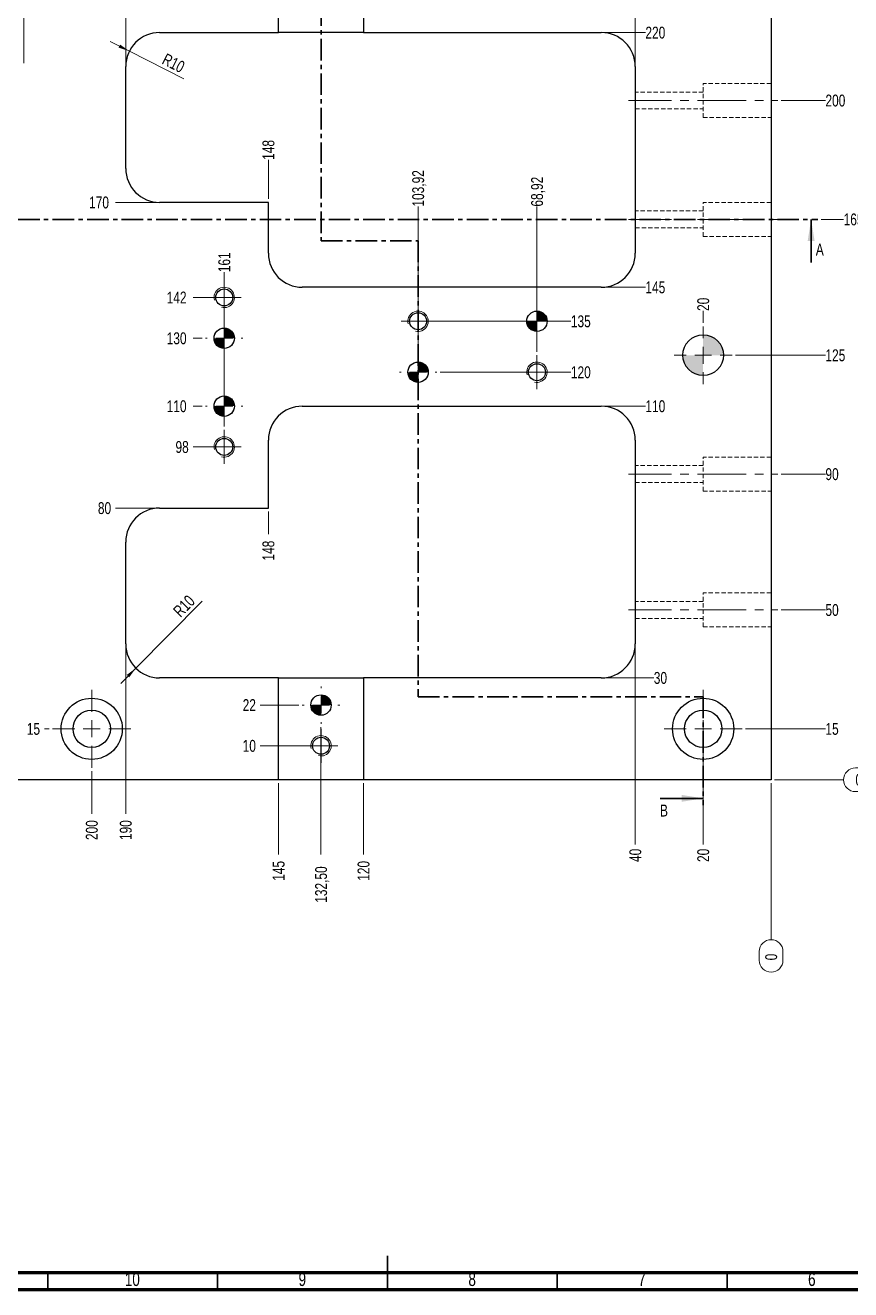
# Model space of a CAD drawing. Header units: millimetres. Extents: x 15 to 836, y 5 to 589.
# Drawn here: x 318.9 to 561.9, y 5 to 377.3 of the extents above; entities that cross this region are included whole.
import ezdxf

# ---------------------------------------------------------------- set-up
doc = ezdxf.new("R2010")
doc.units = ezdxf.units.MM
for name, pattern in [('CENTER', [10.16, 6.35, -1.27, 1.27, -1.27]), ('CENTERX2', [20.32, 12.7, -2.54, 2.54, -2.54]), ('HIDDEN', [1.905, 1.27, -0.635])]:
    doc.linetypes.add(name, pattern=pattern)
doc.styles.add('SLDTEXTSTYLE0', font='TXT', dxfattribs={"width": 0.75})
doc.dimstyles.new('SLDDIMSTYLE0', dxfattribs={"dimtxt": 3.5, "dimasz": 3.302, "dimexe": 0, "dimexo": 0.0625, "dimgap": 0.875, "dimtad": 0, "dimtih": 1, "dimtoh": 1, "dimdec": 0, "dimrnd": 1e-09, "dimdsep": 46, "dimtxsty": 'SLDTEXTSTYLE0', "dimblk1": 'NONE', "dimblk2": 'NONE', "dimsah": 1, "dimcen": 0.09, "dimadec": 0, "dimazin": 2, "dimtfac": 1, "dimtdec": 0, "dimtofl": 0, "dimtmove": 0, "dimatfit": 3, "dimldrblk": 'NONE', "dimfxl": 1, "dimfrac": 2, "dimtolj": 1, "dimtzin": 12, "dimarcsym": 0})
doc.dimstyles.new('SLDDIMSTYLE1', dxfattribs={"dimtxt": 3.5, "dimasz": 3.302, "dimexe": 0, "dimexo": 0.0625, "dimgap": 0.875, "dimtad": 0, "dimtih": 1, "dimtoh": 1, "dimrnd": 1e-09, "dimzin": 12, "dimdsep": 46, "dimtxsty": 'SLDTEXTSTYLE0', "dimblk1": 'NONE', "dimblk2": 'NONE', "dimsah": 1, "dimcen": 0.09, "dimadec": 0, "dimazin": 3, "dimtfac": 1, "dimtofl": 0, "dimtmove": 0, "dimatfit": 3, "dimldrblk": 'NONE', "dimfxl": 1, "dimfrac": 2, "dimtolj": 1, "dimtzin": 12, "dimarcsym": 0})
doc.dimstyles.new('SLDDIMSTYLE3', dxfattribs={"dimtxt": 3.5, "dimasz": 3.302, "dimexe": 0, "dimexo": 0.0625, "dimgap": 0.875, "dimtad": 1, "dimrnd": 1e-09, "dimzin": 12, "dimdsep": 46, "dimtxsty": 'SLDTEXTSTYLE0', "dimsah": 1, "dimcen": 0, "dimadec": 0, "dimazin": 3, "dimtfac": 1, "dimtofl": 0, "dimtmove": 1, "dimatfit": 3, "dimfxl": 1, "dimfrac": 2, "dimtolj": 1, "dimtzin": 12, "dimarcsym": 0})

# ---------------------------------------------------------------- blocks, each defined once
blk = doc.blocks.new('_D')
at = {"color": 7, "linetype": 'Continuous', "lineweight": 18}
for p, q in [((538.46, 154.15), (538.46, 108.06)), ((534.98, 101.98), (534.98, 104.57)), ((541.95, 104.57), (541.95, 101.98))]:
    blk.add_line(p, q, dxfattribs=at)
for centre, start, end in [((538.46, 104.57), 0, 180), ((538.46, 101.98), 180, 0)]:
    blk.add_arc(centre, 3.49, start, end, dxfattribs=at)
at = {"color": 7, "linetype": 'Continuous', "lineweight": 18, "insert": (536.73, 101.98), "char_height": 3.5, "attachment_point": 1, "rotation": 90, "style": 'SLDTEXTSTYLE0'}
blk.add_mtext('0', dxfattribs=at)
blk = doc.blocks.new('_None')
blk = doc.blocks.new('_D_1')
at = {"color": 7, "linetype": 'Continuous', "lineweight": 18}
blk.add_line((518.46, 402.65), (518.46, 415.15), dxfattribs=at)
at = {"color": 7, "linetype": 'Continuous', "lineweight": 18, "insert": (516.73, 415.15), "char_height": 3.5, "attachment_point": 1, "rotation": 90, "style": 'SLDTEXTSTYLE0'}
blk.add_mtext('20', dxfattribs=at)
blk = doc.blocks.new('_D_2')
at = {"color": 7, "linetype": 'Continuous', "lineweight": 18}
blk.add_line((518.46, 289.65), (518.46, 293.18), dxfattribs=at)
at = {"color": 7, "linetype": 'Continuous', "lineweight": 18, "insert": (516.73, 293.18), "char_height": 3.5, "attachment_point": 1, "rotation": 90, "style": 'SLDTEXTSTYLE0'}
blk.add_mtext('20', dxfattribs=at)
blk = doc.blocks.new('_D_3')
at = {"color": 7, "linetype": 'Continuous', "lineweight": 18}
blk.add_line((518.46, 157.65), (518.46, 136.11), dxfattribs=at)
at = {"color": 7, "linetype": 'Continuous', "lineweight": 18, "insert": (516.73, 130.94), "char_height": 3.5, "attachment_point": 1, "rotation": 90, "style": 'SLDTEXTSTYLE0'}
blk.add_mtext('20', dxfattribs=at)
blk = doc.blocks.new('_D_4')
at = {"color": 7, "linetype": 'Continuous', "lineweight": 18}
blk.add_line((498.46, 194.15), (498.46, 136.11), dxfattribs=at)
at = {"color": 7, "linetype": 'Continuous', "lineweight": 18, "insert": (496.73, 130.94), "char_height": 3.5, "attachment_point": 1, "rotation": 90, "style": 'SLDTEXTSTYLE0'}
blk.add_mtext('40', dxfattribs=at)
blk = doc.blocks.new('_D_5')
at = {"color": 7, "linetype": 'Continuous', "lineweight": 18}
blk.add_line((498.46, 366.15), (498.46, 415.15), dxfattribs=at)
at = {"color": 7, "linetype": 'Continuous', "lineweight": 18, "insert": (496.73, 415.15), "char_height": 3.5, "attachment_point": 1, "rotation": 90, "style": 'SLDTEXTSTYLE0'}
blk.add_mtext('40', dxfattribs=at)
blk = doc.blocks.new('_D_6')
at = {"color": 7, "linetype": 'Continuous', "lineweight": 18}
blk.add_line((469.54, 281.15), (469.54, 323.9), dxfattribs=at)
at = {"color": 7, "linetype": 'Continuous', "lineweight": 18, "insert": (467.81, 323.9), "char_height": 3.5, "attachment_point": 1, "rotation": 90, "style": 'SLDTEXTSTYLE0'}
blk.add_mtext('68,92', dxfattribs=at)
blk = doc.blocks.new('_D_7')
at = {"color": 7, "linetype": 'Continuous', "lineweight": 18}
blk.add_line((434.54, 281.65), (434.54, 323.9), dxfattribs=at)
at = {"color": 7, "linetype": 'Continuous', "lineweight": 18, "insert": (432.81, 323.9), "char_height": 3.5, "attachment_point": 1, "rotation": 90, "style": 'SLDTEXTSTYLE0'}
blk.add_mtext('103,92', dxfattribs=at)
blk = doc.blocks.new('_D_8')
at = {"color": 7, "linetype": 'Continuous', "lineweight": 18}
blk.add_line((418.46, 154.15), (418.46, 133.15), dxfattribs=at)
at = {"color": 7, "linetype": 'Continuous', "lineweight": 18, "insert": (416.73, 125.39), "char_height": 3.5, "attachment_point": 1, "rotation": 90, "style": 'SLDTEXTSTYLE0'}
blk.add_mtext('120', dxfattribs=at)
blk = doc.blocks.new('_D_9')
at = {"color": 7, "linetype": 'Continuous', "lineweight": 18}
blk.add_line((418.46, 406.15), (418.46, 421.15), dxfattribs=at)
at = {"color": 7, "linetype": 'Continuous', "lineweight": 18, "insert": (416.73, 421.15), "char_height": 3.5, "attachment_point": 1, "rotation": 90, "style": 'SLDTEXTSTYLE0'}
blk.add_mtext('120', dxfattribs=at)
blk = doc.blocks.new('_D_10')
at = {"color": 7, "linetype": 'Continuous', "lineweight": 18}
blk.add_line((405.96, 389.65), (405.96, 421.15), dxfattribs=at)
at = {"color": 7, "linetype": 'Continuous', "lineweight": 18, "insert": (404.23, 421.15), "char_height": 3.5, "attachment_point": 1, "rotation": 90, "style": 'SLDTEXTSTYLE0'}
blk.add_mtext('132,50', dxfattribs=at)
blk = doc.blocks.new('_D_11')
at = {"color": 7, "linetype": 'Continuous', "lineweight": 18}
blk.add_line((405.96, 170.65), (405.96, 133.15), dxfattribs=at)
at = {"color": 7, "linetype": 'Continuous', "lineweight": 18, "insert": (404.23, 118.92), "char_height": 3.5, "attachment_point": 1, "rotation": 90, "style": 'SLDTEXTSTYLE0'}
blk.add_mtext('132,50', dxfattribs=at)
blk = doc.blocks.new('_D_12')
at = {"color": 7, "linetype": 'Continuous', "lineweight": 18}
blk.add_line((393.46, 154.15), (393.46, 133.15), dxfattribs=at)
at = {"color": 7, "linetype": 'Continuous', "lineweight": 18, "insert": (391.73, 125.39), "char_height": 3.5, "attachment_point": 1, "rotation": 90, "style": 'SLDTEXTSTYLE0'}
blk.add_mtext('145', dxfattribs=at)
blk = doc.blocks.new('_D_13')
at = {"color": 7, "linetype": 'Continuous', "lineweight": 18}
blk.add_line((393.46, 406.15), (393.46, 421.15), dxfattribs=at)
at = {"color": 7, "linetype": 'Continuous', "lineweight": 18, "insert": (391.73, 421.15), "char_height": 3.5, "attachment_point": 1, "rotation": 90, "style": 'SLDTEXTSTYLE0'}
blk.add_mtext('145', dxfattribs=at)
blk = doc.blocks.new('_D_14')
at = {"color": 7, "linetype": 'Continuous', "lineweight": 18}
blk.add_line((390.46, 326.15), (390.46, 337.66), dxfattribs=at)
at = {"color": 7, "linetype": 'Continuous', "lineweight": 18, "insert": (388.73, 337.66), "char_height": 3.5, "attachment_point": 1, "rotation": 90, "style": 'SLDTEXTSTYLE0'}
blk.add_mtext('148', dxfattribs=at)
blk = doc.blocks.new('_D_15')
at = {"color": 7, "linetype": 'Continuous', "lineweight": 18}
blk.add_line((390.46, 234.15), (390.46, 227.44), dxfattribs=at)
at = {"color": 7, "linetype": 'Continuous', "lineweight": 18, "insert": (388.73, 219.68), "char_height": 3.5, "attachment_point": 1, "rotation": 90, "style": 'SLDTEXTSTYLE0'}
blk.add_mtext('148', dxfattribs=at)
blk = doc.blocks.new('_D_16')
at = {"color": 7, "linetype": 'Continuous', "lineweight": 18}
blk.add_line((377.46, 259.15), (377.46, 304.59), dxfattribs=at)
at = {"color": 7, "linetype": 'Continuous', "lineweight": 18, "insert": (375.73, 304.59), "char_height": 3.5, "attachment_point": 1, "rotation": 90, "style": 'SLDTEXTSTYLE0'}
blk.add_mtext('161', dxfattribs=at)
blk = doc.blocks.new('_D_17')
at = {"color": 7, "linetype": 'Continuous', "lineweight": 18}
blk.add_line((348.46, 366.15), (348.46, 415.15), dxfattribs=at)
at = {"color": 7, "linetype": 'Continuous', "lineweight": 18, "insert": (346.73, 415.15), "char_height": 3.5, "attachment_point": 1, "rotation": 90, "style": 'SLDTEXTSTYLE0'}
blk.add_mtext('190', dxfattribs=at)
blk = doc.blocks.new('_D_18')
at = {"color": 7, "linetype": 'Continuous', "lineweight": 18}
blk.add_line((348.46, 194.15), (348.46, 145.15), dxfattribs=at)
at = {"color": 7, "linetype": 'Continuous', "lineweight": 18, "insert": (346.73, 137.39), "char_height": 3.5, "attachment_point": 1, "rotation": 90, "style": 'SLDTEXTSTYLE0'}
blk.add_mtext('190', dxfattribs=at)
blk = doc.blocks.new('_D_19')
at = {"color": 7, "linetype": 'Continuous', "lineweight": 18}
blk.add_line((338.46, 402.65), (338.46, 415.15), dxfattribs=at)
at = {"color": 7, "linetype": 'Continuous', "lineweight": 18, "insert": (336.73, 415.15), "char_height": 3.5, "attachment_point": 1, "rotation": 90, "style": 'SLDTEXTSTYLE0'}
blk.add_mtext('200', dxfattribs=at)
blk = doc.blocks.new('_D_20')
at = {"color": 7, "linetype": 'Continuous', "lineweight": 18}
blk.add_line((338.46, 157.65), (338.46, 145.15), dxfattribs=at)
at = {"color": 7, "linetype": 'Continuous', "lineweight": 18, "insert": (336.73, 137.39), "char_height": 3.5, "attachment_point": 1, "rotation": 90, "style": 'SLDTEXTSTYLE0'}
blk.add_mtext('200', dxfattribs=at)
blk = doc.blocks.new('_D_21')
at = {"color": 7, "linetype": 'Continuous', "lineweight": 18}
blk.add_line((318.46, 366.15), (318.46, 415.15), dxfattribs=at)
at = {"color": 7, "linetype": 'Continuous', "lineweight": 18, "insert": (316.73, 415.15), "char_height": 3.5, "attachment_point": 1, "rotation": 90, "style": 'SLDTEXTSTYLE0'}
blk.add_mtext('220', dxfattribs=at)
blk = doc.blocks.new('_D_22')
at = {"color": 7, "linetype": 'Continuous', "lineweight": 18}
blk.add_line((198.46, 366.15), (198.46, 415.15), dxfattribs=at)
at = {"color": 7, "linetype": 'Continuous', "lineweight": 18, "insert": (196.73, 415.15), "char_height": 3.5, "attachment_point": 1, "rotation": 90, "style": 'SLDTEXTSTYLE0'}
blk.add_mtext('340', dxfattribs=at)
blk = doc.blocks.new('_D_23')
at = {"color": 7, "linetype": 'Continuous', "lineweight": 18}
blk.add_line((178.46, 157.65), (178.46, 145.15), dxfattribs=at)
at = {"color": 7, "linetype": 'Continuous', "lineweight": 18, "insert": (176.73, 137.39), "char_height": 3.5, "attachment_point": 1, "rotation": 90, "style": 'SLDTEXTSTYLE0'}
blk.add_mtext('360', dxfattribs=at)
blk = doc.blocks.new('_D_24')
at = {"color": 7, "linetype": 'Continuous', "lineweight": 18}
blk.add_line((178.46, 289.65), (178.46, 314.45), dxfattribs=at)
at = {"color": 7, "linetype": 'Continuous', "lineweight": 18, "insert": (176.73, 314.45), "char_height": 3.5, "attachment_point": 1, "rotation": 90, "style": 'SLDTEXTSTYLE0'}
blk.add_mtext('360', dxfattribs=at)
blk = doc.blocks.new('_D_25')
at = {"color": 7, "linetype": 'Continuous', "lineweight": 18}
blk.add_line((178.46, 402.65), (178.46, 415.15), dxfattribs=at)
at = {"color": 7, "linetype": 'Continuous', "lineweight": 18, "insert": (176.73, 415.15), "char_height": 3.5, "attachment_point": 1, "rotation": 90, "style": 'SLDTEXTSTYLE0'}
blk.add_mtext('360', dxfattribs=at)
blk = doc.blocks.new('_D_26')
at = {"color": 7, "linetype": 'Continuous', "lineweight": 18}
blk.add_line((158.46, 154.15), (158.46, 145.15), dxfattribs=at)
at = {"color": 7, "linetype": 'Continuous', "lineweight": 18, "insert": (156.73, 137.39), "char_height": 3.5, "attachment_point": 1, "rotation": 90, "style": 'SLDTEXTSTYLE0'}
blk.add_mtext('380', dxfattribs=at)
blk = doc.blocks.new('_D_27')
at = {"color": 7, "linetype": 'Continuous', "lineweight": 18}
for p, q in [((563.3, 158.64), (565.88, 158.64)), ((539.46, 155.15), (559.81, 155.15)), ((565.88, 151.66), (563.3, 151.66))]:
    blk.add_line(p, q, dxfattribs=at)
for centre, start, end in [((563.3, 155.15), 90, 270), ((565.88, 155.15), 270, 90)]:
    blk.add_arc(centre, 3.49, start, end, dxfattribs=at)
at = {"color": 7, "linetype": 'Continuous', "lineweight": 18, "insert": (563.3, 156.88), "char_height": 3.5, "attachment_point": 1, "style": 'SLDTEXTSTYLE0'}
blk.add_mtext('0', dxfattribs=at)
blk = doc.blocks.new('_D_28')
at = {"color": 7, "linetype": 'Continuous', "lineweight": 18}
blk.add_line((404.96, 165.15), (388.07, 165.15), dxfattribs=at)
at = {"color": 7, "linetype": 'Continuous', "lineweight": 18, "insert": (382.9, 166.88), "char_height": 3.5, "attachment_point": 1, "style": 'SLDTEXTSTYLE0'}
blk.add_mtext('10', dxfattribs=at)
blk = doc.blocks.new('_D_29')
at = {"color": 7, "linetype": 'Continuous', "lineweight": 18}
blk.add_line((165.96, 170.15), (148.46, 170.15), dxfattribs=at)
at = {"color": 7, "linetype": 'Continuous', "lineweight": 18, "insert": (143.29, 171.88), "char_height": 3.5, "attachment_point": 1, "style": 'SLDTEXTSTYLE0'}
blk.add_mtext('15', dxfattribs=at)
blk = doc.blocks.new('_D_30')
at = {"color": 7, "linetype": 'Continuous', "lineweight": 18}
blk.add_line((325.96, 170.15), (324.53, 170.15), dxfattribs=at)
at = {"color": 7, "linetype": 'Continuous', "lineweight": 18, "insert": (319.35, 171.88), "char_height": 3.5, "attachment_point": 1, "style": 'SLDTEXTSTYLE0'}
blk.add_mtext('15', dxfattribs=at)
blk = doc.blocks.new('_D_31')
at = {"color": 7, "linetype": 'Continuous', "lineweight": 18}
blk.add_line((530.96, 170.15), (554.46, 170.15), dxfattribs=at)
at = {"color": 7, "linetype": 'Continuous', "lineweight": 18, "insert": (554.46, 171.88), "char_height": 3.5, "attachment_point": 1, "style": 'SLDTEXTSTYLE0'}
blk.add_mtext('15', dxfattribs=at)
blk = doc.blocks.new('_D_32')
at = {"color": 7, "linetype": 'Continuous', "lineweight": 18}
blk.add_line((399.46, 177.15), (388.07, 177.15), dxfattribs=at)
at = {"color": 7, "linetype": 'Continuous', "lineweight": 18, "insert": (382.9, 178.88), "char_height": 3.5, "attachment_point": 1, "style": 'SLDTEXTSTYLE0'}
blk.add_mtext('22', dxfattribs=at)
blk = doc.blocks.new('_D_33')
at = {"color": 7, "linetype": 'Continuous', "lineweight": 18}
blk.add_line((207.46, 185.15), (148.46, 185.15), dxfattribs=at)
at = {"color": 7, "linetype": 'Continuous', "lineweight": 18, "insert": (143.29, 186.88), "char_height": 3.5, "attachment_point": 1, "style": 'SLDTEXTSTYLE0'}
blk.add_mtext('30', dxfattribs=at)
blk = doc.blocks.new('_D_34')
at = {"color": 7, "linetype": 'Continuous', "lineweight": 18}
blk.add_line((489.46, 185.15), (503.93, 185.15), dxfattribs=at)
at = {"color": 7, "linetype": 'Continuous', "lineweight": 18, "insert": (503.93, 186.88), "char_height": 3.5, "attachment_point": 1, "style": 'SLDTEXTSTYLE0'}
blk.add_mtext('30', dxfattribs=at)
blk = doc.blocks.new('_D_35')
at = {"color": 7, "linetype": 'Continuous', "lineweight": 18}
blk.add_line((541.46, 205.15), (554.46, 205.15), dxfattribs=at)
at = {"color": 7, "linetype": 'Continuous', "lineweight": 18, "insert": (554.46, 206.88), "char_height": 3.5, "attachment_point": 1, "style": 'SLDTEXTSTYLE0'}
blk.add_mtext('50', dxfattribs=at)
blk = doc.blocks.new('_D_36')
at = {"color": 7, "linetype": 'Continuous', "lineweight": 18}
blk.add_line((357.46, 235.15), (345.45, 235.15), dxfattribs=at)
at = {"color": 7, "linetype": 'Continuous', "lineweight": 18, "insert": (340.28, 236.88), "char_height": 3.5, "attachment_point": 1, "style": 'SLDTEXTSTYLE0'}
blk.add_mtext('80', dxfattribs=at)
blk = doc.blocks.new('_D_37')
at = {"color": 7, "linetype": 'Continuous', "lineweight": 18}
blk.add_line((541.46, 245.15), (554.46, 245.15), dxfattribs=at)
at = {"color": 7, "linetype": 'Continuous', "lineweight": 18, "insert": (554.46, 246.88), "char_height": 3.5, "attachment_point": 1, "style": 'SLDTEXTSTYLE0'}
blk.add_mtext('90', dxfattribs=at)
blk = doc.blocks.new('_D_38')
at = {"color": 7, "linetype": 'Continuous', "lineweight": 18}
blk.add_line((376.46, 253.15), (368.29, 253.15), dxfattribs=at)
at = {"color": 7, "linetype": 'Continuous', "lineweight": 18, "insert": (363.12, 254.88), "char_height": 3.5, "attachment_point": 1, "style": 'SLDTEXTSTYLE0'}
blk.add_mtext('98', dxfattribs=at)
blk = doc.blocks.new('_D_39')
at = {"color": 7, "linetype": 'Continuous', "lineweight": 18}
blk.add_line((155.46, 260.15), (148.46, 260.15), dxfattribs=at)
at = {"color": 7, "linetype": 'Continuous', "lineweight": 18, "insert": (140.71, 261.88), "char_height": 3.5, "attachment_point": 1, "style": 'SLDTEXTSTYLE0'}
blk.add_mtext('105', dxfattribs=at)
blk = doc.blocks.new('_D_40')
at = {"color": 7, "linetype": 'Continuous', "lineweight": 18}
blk.add_line((370.96, 265.15), (368.29, 265.15), dxfattribs=at)
at = {"color": 7, "linetype": 'Continuous', "lineweight": 18, "insert": (360.53, 266.88), "char_height": 3.5, "attachment_point": 1, "style": 'SLDTEXTSTYLE0'}
blk.add_mtext('110', dxfattribs=at)
blk = doc.blocks.new('_D_41')
at = {"color": 7, "linetype": 'Continuous', "lineweight": 18}
blk.add_line((489.46, 265.15), (501.46, 265.15), dxfattribs=at)
at = {"color": 7, "linetype": 'Continuous', "lineweight": 18, "insert": (501.46, 266.88), "char_height": 3.5, "attachment_point": 1, "style": 'SLDTEXTSTYLE0'}
blk.add_mtext('110', dxfattribs=at)
blk = doc.blocks.new('_D_42')
at = {"color": 7, "linetype": 'Continuous', "lineweight": 18}
blk.add_line((441.04, 275.15), (479.52, 275.15), dxfattribs=at)
at = {"color": 7, "linetype": 'Continuous', "lineweight": 18, "insert": (479.52, 276.88), "char_height": 3.5, "attachment_point": 1, "style": 'SLDTEXTSTYLE0'}
blk.add_mtext('120', dxfattribs=at)
blk = doc.blocks.new('_D_43')
at = {"color": 7, "linetype": 'Continuous', "lineweight": 18}
blk.add_line((168.96, 280.15), (136.46, 280.15), dxfattribs=at)
at = {"color": 7, "linetype": 'Continuous', "lineweight": 18, "insert": (128.71, 281.88), "char_height": 3.5, "attachment_point": 1, "style": 'SLDTEXTSTYLE0'}
blk.add_mtext('125', dxfattribs=at)
blk = doc.blocks.new('_D_44')
at = {"color": 7, "linetype": 'Continuous', "lineweight": 18}
blk.add_line((527.96, 280.15), (554.46, 280.15), dxfattribs=at)
at = {"color": 7, "linetype": 'Continuous', "lineweight": 18, "insert": (554.46, 281.88), "char_height": 3.5, "attachment_point": 1, "style": 'SLDTEXTSTYLE0'}
blk.add_mtext('125', dxfattribs=at)
blk = doc.blocks.new('_D_45')
at = {"color": 7, "linetype": 'Continuous', "lineweight": 18}
blk.add_line((370.96, 285.15), (368.29, 285.15), dxfattribs=at)
at = {"color": 7, "linetype": 'Continuous', "lineweight": 18, "insert": (360.53, 286.88), "char_height": 3.5, "attachment_point": 1, "style": 'SLDTEXTSTYLE0'}
blk.add_mtext('130', dxfattribs=at)
blk = doc.blocks.new('_D_46')
at = {"color": 7, "linetype": 'Continuous', "lineweight": 18}
blk.add_line((435.54, 290.15), (479.52, 290.15), dxfattribs=at)
at = {"color": 7, "linetype": 'Continuous', "lineweight": 18, "insert": (479.52, 291.88), "char_height": 3.5, "attachment_point": 1, "style": 'SLDTEXTSTYLE0'}
blk.add_mtext('135', dxfattribs=at)
blk = doc.blocks.new('_D_47')
at = {"color": 7, "linetype": 'Continuous', "lineweight": 18}
blk.add_line((376.46, 297.15), (368.29, 297.15), dxfattribs=at)
at = {"color": 7, "linetype": 'Continuous', "lineweight": 18, "insert": (360.53, 298.88), "char_height": 3.5, "attachment_point": 1, "style": 'SLDTEXTSTYLE0'}
blk.add_mtext('142', dxfattribs=at)
blk = doc.blocks.new('_D_48')
at = {"color": 7, "linetype": 'Continuous', "lineweight": 18}
blk.add_line((155.46, 300.15), (148.46, 300.15), dxfattribs=at)
at = {"color": 7, "linetype": 'Continuous', "lineweight": 18, "insert": (140.71, 301.88), "char_height": 3.5, "attachment_point": 1, "style": 'SLDTEXTSTYLE0'}
blk.add_mtext('145', dxfattribs=at)
blk = doc.blocks.new('_D_49')
at = {"color": 7, "linetype": 'Continuous', "lineweight": 18}
blk.add_line((489.46, 300.15), (501.46, 300.15), dxfattribs=at)
at = {"color": 7, "linetype": 'Continuous', "lineweight": 18, "insert": (501.46, 301.88), "char_height": 3.5, "attachment_point": 1, "style": 'SLDTEXTSTYLE0'}
blk.add_mtext('145', dxfattribs=at)
blk = doc.blocks.new('_D_50')
at = {"color": 7, "linetype": 'Continuous', "lineweight": 18}
blk.add_line((553.25, 320.15), (559.81, 320.15), dxfattribs=at)
at = {"color": 7, "linetype": 'Continuous', "lineweight": 18, "insert": (559.81, 321.88), "char_height": 3.5, "attachment_point": 1, "style": 'SLDTEXTSTYLE0'}
blk.add_mtext('165', dxfattribs=at)
blk = doc.blocks.new('_D_51')
at = {"color": 7, "linetype": 'Continuous', "lineweight": 18}
blk.add_line((357.46, 325.15), (345.45, 325.15), dxfattribs=at)
at = {"color": 7, "linetype": 'Continuous', "lineweight": 18, "insert": (337.69, 326.88), "char_height": 3.5, "attachment_point": 1, "style": 'SLDTEXTSTYLE0'}
blk.add_mtext('170', dxfattribs=at)
blk = doc.blocks.new('_D_52')
at = {"color": 7, "linetype": 'Continuous', "lineweight": 18}
blk.add_line((541.46, 355.15), (554.46, 355.15), dxfattribs=at)
at = {"color": 7, "linetype": 'Continuous', "lineweight": 18, "insert": (554.46, 356.88), "char_height": 3.5, "attachment_point": 1, "style": 'SLDTEXTSTYLE0'}
blk.add_mtext('200', dxfattribs=at)
blk = doc.blocks.new('_D_53')
at = {"color": 7, "linetype": 'Continuous', "lineweight": 18}
blk.add_line((489.46, 375.15), (501.46, 375.15), dxfattribs=at)
at = {"color": 7, "linetype": 'Continuous', "lineweight": 18, "insert": (501.46, 376.88), "char_height": 3.5, "attachment_point": 1, "style": 'SLDTEXTSTYLE0'}
blk.add_mtext('220', dxfattribs=at)
blk = doc.blocks.new('_D_54')
at = {"color": 7, "linetype": 'Continuous', "lineweight": 18}
blk.add_line((207.46, 375.15), (148.46, 375.15), dxfattribs=at)
at = {"color": 7, "linetype": 'Continuous', "lineweight": 18, "insert": (140.71, 376.88), "char_height": 3.5, "attachment_point": 1, "style": 'SLDTEXTSTYLE0'}
blk.add_mtext('220', dxfattribs=at)
blk = doc.blocks.new('_D_55')
at = {"color": 7, "linetype": 'Continuous', "lineweight": 18}
blk.add_line((412.46, 383.15), (423.8, 383.15), dxfattribs=at)
at = {"color": 7, "linetype": 'Continuous', "lineweight": 18, "insert": (423.8, 384.88), "char_height": 3.5, "attachment_point": 1, "style": 'SLDTEXTSTYLE0'}
blk.add_mtext('228', dxfattribs=at)
blk = doc.blocks.new('_D_56')
at = {"color": 7, "linetype": 'Continuous', "lineweight": 18}
blk.add_line((165.96, 390.15), (148.46, 390.15), dxfattribs=at)
at = {"color": 7, "linetype": 'Continuous', "lineweight": 18, "insert": (140.71, 391.88), "char_height": 3.5, "attachment_point": 1, "style": 'SLDTEXTSTYLE0'}
blk.add_mtext('235', dxfattribs=at)
blk = doc.blocks.new('_D_57')
at = {"color": 7, "linetype": 'Continuous', "lineweight": 18}
blk.add_line((350.96, 390.15), (354.62, 390.15), dxfattribs=at)
at = {"color": 7, "linetype": 'Continuous', "lineweight": 18, "insert": (354.62, 391.88), "char_height": 3.5, "attachment_point": 1, "style": 'SLDTEXTSTYLE0'}
blk.add_mtext('235', dxfattribs=at)
blk = doc.blocks.new('_D_58')
at = {"color": 7, "linetype": 'Continuous', "lineweight": 18}
blk.add_line((530.96, 390.15), (554.46, 390.15), dxfattribs=at)
at = {"color": 7, "linetype": 'Continuous', "lineweight": 18, "insert": (554.46, 391.88), "char_height": 3.5, "attachment_point": 1, "style": 'SLDTEXTSTYLE0'}
blk.add_mtext('235', dxfattribs=at)
blk = doc.blocks.new('_D_59')
at = {"color": 7, "linetype": 'Continuous', "lineweight": 18}
blk.add_line((406.96, 395.15), (423.8, 395.15), dxfattribs=at)
at = {"color": 7, "linetype": 'Continuous', "lineweight": 18, "insert": (423.8, 396.88), "char_height": 3.5, "attachment_point": 1, "style": 'SLDTEXTSTYLE0'}
blk.add_mtext('240', dxfattribs=at)
blk = doc.blocks.new('_D_60')
at = {"color": 7, "linetype": 'Continuous', "lineweight": 18}
blk.add_line((539.46, 405.15), (559.81, 405.15), dxfattribs=at)
at = {"color": 7, "linetype": 'Continuous', "lineweight": 18, "insert": (559.81, 406.88), "char_height": 3.5, "attachment_point": 1, "style": 'SLDTEXTSTYLE0'}
blk.add_mtext('250', dxfattribs=at)
blk = doc.blocks.new('_D_64')
at = {"color": 7, "linetype": 'Continuous', "lineweight": 18}
for q in [(343.88, 372.54), (365.56, 361.55)]:
    blk.add_line((349.54, 369.67), q, dxfattribs=at)
blk.add_solid([(349.54, 369.67), (346.83, 371.61), (346.37, 370.71)], dxfattribs=at)
at = {"color": 7, "linetype": 'Continuous', "lineweight": 18, "insert": (360.46, 369.19), "char_height": 3.5, "attachment_point": 1, "rotation": 333.119, "style": 'SLDTEXTSTYLE0'}
blk.add_mtext('R10', dxfattribs=at)
blk = doc.blocks.new('_D_65')
at = {"color": 7, "linetype": 'Continuous', "lineweight": 18}
for q in [(370.95, 207.77), (347, 183.49)]:
    blk.add_line((351.46, 188.01), q, dxfattribs=at)
blk.add_solid([(351.46, 188.01), (348.77, 186.02), (349.5, 185.31)], dxfattribs=at)
at = {"color": 7, "linetype": 'Continuous', "lineweight": 18, "insert": (362.12, 205.23), "char_height": 3.5, "attachment_point": 1, "rotation": 45.5004, "style": 'SLDTEXTSTYLE0'}
blk.add_mtext('R10', dxfattribs=at)
blk = doc.blocks.new('SW_CENTERMARKSYMBOL_1')
at = {"color": 0, "linetype": 'Continuous', "lineweight": 0}
for p, q in [((0, 5), (0, 11.5)), ((-5, 0), (-11.5, 0)), ((0, 0), (-2.5, 0)), ((0, 0), (0, 2.5)), ((0, 0), (0, -2.5)), ((0, 0), (2.5, 0)), ((5, 0), (11.5, 0)), ((0, -5), (0, -11.5))]:
    blk.add_line(p, q, dxfattribs=at)
blk = doc.blocks.new('SW_CENTERMARKSYMBOL_2')
at = {"color": 0, "linetype": 'Continuous', "lineweight": 0}
for p, q in [((0, 5), (0, 11.5)), ((-5, 0), (-11.5, 0)), ((0, 0), (-2.5, 0)), ((0, 0), (0, 2.5)), ((0, 0), (0, -2.5)), ((0, 0), (2.5, 0)), ((5, 0), (11.5, 0)), ((0, -5), (0, -11.5))]:
    blk.add_line(p, q, dxfattribs=at)
blk = doc.blocks.new('SW_CENTERMARKSYMBOL_7')
at = {"color": 0, "linetype": 'Continuous', "lineweight": 0}
for p, q in [((0, 5), (0, 8.5)), ((-5, 0), (-8.5, 0)), ((0, 0), (-2.5, 0)), ((0, 0), (0, 2.5)), ((0, 0), (0, -2.5)), ((0, 0), (2.5, 0)), ((5, 0), (8.5, 0)), ((0, -5), (0, -8.5))]:
    blk.add_line(p, q, dxfattribs=at)
blk = doc.blocks.new('SW_CENTERMARKSYMBOL_8')
at = {"color": 0, "linetype": 'Continuous', "lineweight": 0}
for p, q in [((0, 2.5), (0, 5)), ((-2.5, 0), (-5, 0)), ((0, 0), (-2.5, 0)), ((0, 0), (0, 2.5)), ((0, 0), (0, -2.5)), ((0, 0), (2.5, 0)), ((2.5, 0), (5, 0)), ((0, -2.5), (0, -5))]:
    blk.add_line(p, q, dxfattribs=at)
blk = doc.blocks.new('SW_CENTERMARKSYMBOL_9')
at = {"color": 0, "linetype": 'Continuous', "lineweight": 0}
for p, q in [((0, 2.5), (0, 5)), ((-2.5, 0), (-5, 0)), ((0, 0), (-2.5, 0)), ((0, 0), (0, 2.5)), ((0, 0), (0, -2.5)), ((0, 0), (2.5, 0)), ((2.5, 0), (5, 0)), ((0, -2.5), (0, -5))]:
    blk.add_line(p, q, dxfattribs=at)
blk = doc.blocks.new('SW_CENTERMARKSYMBOL_10')
at = {"color": 0, "linetype": 'Continuous', "lineweight": 0}
for p, q in [((0, 2.5), (0, 5)), ((-2.5, 0), (-5, 0)), ((0, 0), (-2.5, 0)), ((0, 0), (0, 2.5)), ((0, 0), (0, -2.5)), ((0, 0), (2.5, 0)), ((2.5, 0), (5, 0)), ((0, -2.5), (0, -5))]:
    blk.add_line(p, q, dxfattribs=at)
blk = doc.blocks.new('SW_CENTERMARKSYMBOL_11')
at = {"color": 0, "linetype": 'Continuous', "lineweight": 0}
for p, q in [((0, 2.5), (0, 5)), ((-2.5, 0), (-5, 0)), ((0, 0), (-2.5, 0)), ((0, 0), (0, 2.5)), ((0, 0), (0, -2.5)), ((0, 0), (2.5, 0)), ((2.5, 0), (5, 0)), ((0, -2.5), (0, -5))]:
    blk.add_line(p, q, dxfattribs=at)
blk = doc.blocks.new('SW_CENTERMARKSYMBOL_12')
at = {"color": 0, "linetype": 'Continuous', "lineweight": 0}
for p, q in [((0, 2.5), (0, 5)), ((-2.5, 0), (-5, 0)), ((0, 0), (-2.5, 0)), ((0, 0), (0, 2.5)), ((0, 0), (0, -2.5)), ((0, 0), (2.5, 0)), ((2.5, 0), (5, 0)), ((0, -2.5), (0, -5))]:
    blk.add_line(p, q, dxfattribs=at)
blk = doc.blocks.new('SW_CENTERMARKSYMBOL_15')
at = {"color": 0, "linetype": 'Continuous', "lineweight": 0}
for p, q in [((0, 5), (0, 5.5)), ((-5, 0), (-5.5, 0)), ((0, 0), (-2.5, 0)), ((0, 0), (0, 2.5)), ((0, 0), (0, -2.5)), ((0, 0), (2.5, 0)), ((5, 0), (5.5, 0)), ((0, -5), (0, -5.5))]:
    blk.add_line(p, q, dxfattribs=at)
blk = doc.blocks.new('SW_CENTERMARKSYMBOL_16')
at = {"color": 0, "linetype": 'Continuous', "lineweight": 0}
for p, q in [((0, 5), (0, 5.5)), ((-5, 0), (-5.5, 0)), ((0, 0), (-2.5, 0)), ((0, 0), (0, 2.5)), ((0, 0), (0, -2.5)), ((0, 0), (2.5, 0)), ((5, 0), (5.5, 0)), ((0, -5), (0, -5.5))]:
    blk.add_line(p, q, dxfattribs=at)
blk = doc.blocks.new('SW_CENTERMARKSYMBOL_17')
at = {"color": 0, "linetype": 'Continuous', "lineweight": 0}
for p, q in [((0, 5), (0, 5.5)), ((-5, 0), (-5.5, 0)), ((0, 0), (-2.5, 0)), ((0, 0), (0, 2.5)), ((0, 0), (0, -2.5)), ((0, 0), (2.5, 0)), ((5, 0), (5.5, 0)), ((0, -5), (0, -5.5))]:
    blk.add_line(p, q, dxfattribs=at)
blk = doc.blocks.new('SW_CENTERMARKSYMBOL_18')
at = {"color": 0, "linetype": 'Continuous', "lineweight": 0}
for p, q in [((0, 5), (0, 5.5)), ((-5, 0), (-5.5, 0)), ((0, 0), (-2.5, 0)), ((0, 0), (0, 2.5)), ((0, 0), (0, -2.5)), ((0, 0), (2.5, 0)), ((5, 0), (5.5, 0)), ((0, -5), (0, -5.5))]:
    blk.add_line(p, q, dxfattribs=at)
blk = doc.blocks.new('SW_CENTERMARKSYMBOL_19')
at = {"color": 0, "linetype": 'Continuous', "lineweight": 0}
for p, q in [((0, 5), (0, 5.5)), ((-5, 0), (-5.5, 0)), ((0, 0), (-2.5, 0)), ((0, 0), (0, 2.5)), ((0, 0), (0, -2.5)), ((0, 0), (2.5, 0)), ((5, 0), (5.5, 0)), ((0, -5), (0, -5.5))]:
    blk.add_line(p, q, dxfattribs=at)
blk = doc.blocks.new('SW_DOWELSYMBOL_1')
at = {"linetype": 'Continuous', "lineweight": 0}
h = blk.add_hatch(color=0, dxfattribs=at)
edge = h.paths.add_edge_path(flags=0)
edge.add_arc((0, 0), 6, 0, 90)
edge.add_line((0, 6), (0, 0))
edge.add_line((0, 0), (6, 0))
h = blk.add_hatch(color=0, dxfattribs=at)
edge = h.paths.add_edge_path(flags=0)
edge.add_arc((0, 0), 6, 180, 270)
edge.add_line((0, -6), (0, 0))
edge.add_line((0, 0), (-6, 0))
at = {"color": 0, "linetype": 'Continuous', "lineweight": 0}
blk.add_circle((0, 0), 6, dxfattribs=at)
blk = doc.blocks.new('SW_DOWELSYMBOL_2')
at = {"linetype": 'Continuous', "lineweight": 0}
h = blk.add_hatch(color=0, dxfattribs=at)
edge = h.paths.add_edge_path(flags=0)
edge.add_arc((0, 0), 3, 180, 270)
edge.add_line((0, -3), (0, 0))
edge.add_line((0, 0), (-3, 0))
h = blk.add_hatch(color=0, dxfattribs=at)
edge = h.paths.add_edge_path(flags=0)
edge.add_arc((0, 0), 3, 0, 90)
edge.add_line((0, 3), (0, 0))
edge.add_line((0, 0), (3, 0))
at = {"color": 0, "linetype": 'Continuous', "lineweight": 0}
blk.add_circle((0, 0), 3, dxfattribs=at)
blk = doc.blocks.new('SW_DOWELSYMBOL_3')
at = {"linetype": 'Continuous', "lineweight": 0}
h = blk.add_hatch(color=0, dxfattribs=at)
edge = h.paths.add_edge_path(flags=0)
edge.add_arc((0, 0), 3, 180, 270)
edge.add_line((0, -3), (0, 0))
edge.add_line((0, 0), (-3, 0))
h = blk.add_hatch(color=0, dxfattribs=at)
edge = h.paths.add_edge_path(flags=0)
edge.add_arc((0, 0), 3, 0, 90)
edge.add_line((0, 3), (0, 0))
edge.add_line((0, 0), (3, 0))
at = {"color": 0, "linetype": 'Continuous', "lineweight": 0}
blk.add_circle((0, 0), 3, dxfattribs=at)
blk = doc.blocks.new('SW_DOWELSYMBOL_4')
at = {"linetype": 'Continuous', "lineweight": 0}
h = blk.add_hatch(color=0, dxfattribs=at)
edge = h.paths.add_edge_path(flags=0)
edge.add_arc((0, 0), 3, 180, 270)
edge.add_line((0, -3), (0, 0))
edge.add_line((0, 0), (-3, 0))
h = blk.add_hatch(color=0, dxfattribs=at)
edge = h.paths.add_edge_path(flags=0)
edge.add_arc((0, 0), 3, 0, 90)
edge.add_line((0, 3), (0, 0))
edge.add_line((0, 0), (3, 0))
at = {"color": 0, "linetype": 'Continuous', "lineweight": 0}
blk.add_circle((0, 0), 3, dxfattribs=at)
blk = doc.blocks.new('SW_DOWELSYMBOL_5')
at = {"linetype": 'Continuous', "lineweight": 0}
h = blk.add_hatch(color=0, dxfattribs=at)
edge = h.paths.add_edge_path(flags=0)
edge.add_arc((0, 0), 3, 180, 270)
edge.add_line((0, -3), (0, 0))
edge.add_line((0, 0), (-3, 0))
h = blk.add_hatch(color=0, dxfattribs=at)
edge = h.paths.add_edge_path(flags=0)
edge.add_arc((0, 0), 3, 0, 90)
edge.add_line((0, 3), (0, 0))
edge.add_line((0, 0), (3, 0))
at = {"color": 0, "linetype": 'Continuous', "lineweight": 0}
blk.add_circle((0, 0), 3, dxfattribs=at)
blk = doc.blocks.new('SW_DOWELSYMBOL_7')
at = {"linetype": 'Continuous', "lineweight": 0}
h = blk.add_hatch(color=0, dxfattribs=at)
edge = h.paths.add_edge_path(flags=0)
edge.add_arc((0, 0), 3, 180, 270)
edge.add_line((0, -3), (0, 0))
edge.add_line((0, 0), (-3, 0))
h = blk.add_hatch(color=0, dxfattribs=at)
edge = h.paths.add_edge_path(flags=0)
edge.add_arc((0, 0), 3, 0, 90)
edge.add_line((0, 3), (0, 0))
edge.add_line((0, 0), (3, 0))
at = {"color": 0, "linetype": 'Continuous', "lineweight": 0}
blk.add_circle((0, 0), 3, dxfattribs=at)

msp = doc.modelspace()

# ---------------------------------------------------------------- linework, layer by layer
at = {"color": 7, "linetype": 'CENTER', "lineweight": 35}
for p, q in [((405.964, 413.921), (405.964, 313.868)), ((255.836, 320.146), (552.247, 320.146)), ((405.964, 313.868), (434.54, 313.868)), ((434.54, 313.868), (434.54, 179.586)), ((434.54, 179.586), (518.464, 179.586)), ((518.464, 179.586), (518.464, 147.674))]:
    msp.add_line(p, q, dxfattribs=at)
at = {"color": 7, "linetype": 'Continuous', "lineweight": 25}
for p, q in [((393.464, 375.146), (393.464, 405.146)), ((418.464, 405.146), (418.464, 375.146)), ((538.464, 405.146), (538.464, 155.146)), ((358.464, 375.146), (393.464, 375.146)), ((418.464, 375.146), (393.464, 375.146)), ((418.464, 375.146), (488.464, 375.146)), ((348.464, 335.146), (348.464, 365.146)), ((498.464, 365.146), (498.464, 310.146)), ((390.464, 325.146), (358.464, 325.146)), ((390.464, 310.146), (390.464, 325.146)), ((488.464, 300.146), (400.464, 300.146)), ((400.464, 265.146), (488.464, 265.146)), ((390.464, 235.146), (390.464, 255.146)), ((498.464, 255.146), (498.464, 195.146)), ((358.464, 235.146), (390.464, 235.146)), ((348.464, 195.146), (348.464, 225.146)), ((393.464, 185.146), (358.464, 185.146)), ((393.464, 155.146), (393.464, 185.146)), ((393.464, 185.146), (418.464, 185.146)), ((488.464, 185.146), (418.464, 185.146)), ((418.464, 185.146), (418.464, 155.146)), ((393.464, 155.146), (158.464, 155.146)), ((418.464, 155.146), (393.464, 155.146)), ((538.464, 155.146), (418.464, 155.146))]:
    msp.add_line(p, q, dxfattribs=at)
at = {"color": 7, "linetype": 'HIDDEN', "lineweight": 18}
for p, q in [((518.464, 357.646), (498.464, 357.646)), ((518.464, 350.146), (518.464, 360.146)), ((538.464, 360.146), (518.464, 360.146)), ((498.464, 352.646), (518.464, 352.646)), ((518.464, 350.146), (538.464, 350.146)), ((518.464, 315.146), (518.464, 325.146)), ((538.464, 325.146), (518.464, 325.146)), ((518.464, 322.646), (498.464, 322.646)), ((498.464, 317.646), (518.464, 317.646)), ((518.464, 315.146), (538.464, 315.146)), ((518.464, 240.146), (518.464, 250.146)), ((538.464, 250.146), (518.464, 250.146)), ((518.464, 247.646), (498.464, 247.646)), ((498.464, 242.646), (518.464, 242.646)), ((518.464, 240.146), (538.464, 240.146)), ((518.464, 200.146), (518.464, 210.146)), ((538.464, 210.146), (518.464, 210.146)), ((518.464, 207.646), (498.464, 207.646)), ((498.464, 202.646), (518.464, 202.646)), ((518.464, 200.146), (538.464, 200.146))]:
    msp.add_line(p, q, dxfattribs=at)
at = {"color": 7, "linetype": 'CENTERX2', "lineweight": 18}
for p, q in [((496.464, 355.146), (518.464, 355.146)), ((518.464, 355.146), (540.464, 355.146)), ((496.464, 320.146), (518.464, 320.146)), ((518.464, 320.146), (540.464, 320.146)), ((496.464, 245.146), (518.464, 245.146)), ((518.464, 245.146), (540.464, 245.146)), ((496.464, 205.146), (518.464, 205.146)), ((518.464, 205.146), (540.464, 205.146))]:
    msp.add_line(p, q, dxfattribs=at)
at = {"color": 7, "linetype": 'Continuous', "lineweight": 35}
for p, q in [((550.247, 307.446), (550.247, 320.146)), ((505.764, 149.674), (518.464, 149.674)), ((425.5, 4.999), (425.5, 15.001)), ((325.5, 10), (325.5, 5)), ((375.5, 10), (375.5, 5)), ((425.5, 10), (425.5, 5)), ((475.5, 10), (475.5, 5)), ((525.5, 10), (525.5, 5))]:
    msp.add_line(p, q, dxfattribs=at)
at = {"color": 7, "linetype": 'Continuous', "lineweight": 70}
for p, q in [((831, 10), (20, 10)), ((836, 5), (15, 5))]:
    msp.add_line(p, q, dxfattribs=at)
at = {"color": 7, "linetype": 'Continuous', "lineweight": 25}
for centre, radius in [((377.464, 297.146), 2.5), ((434.54, 290.146), 2.5), ((469.54, 290.146), 3), ((377.464, 285.146), 3), ((518.464, 280.146), 6), ((434.54, 275.146), 3), ((469.54, 275.146), 2.5), ((377.464, 265.146), 3), ((377.464, 253.146), 2.5), ((338.464, 170.146), 9), ((405.964, 177.146), 3), ((518.464, 170.146), 9), ((338.464, 170.146), 5.5), ((518.464, 170.146), 5.5), ((405.964, 165.146), 2.5)]:
    msp.add_circle(centre, radius, dxfattribs=at)
for centre, start, end in [((358.464, 365.146), 90, 180), ((488.464, 365.146), 0, 90), ((358.464, 335.146), 180, 270), ((400.464, 310.146), 180, 270), ((488.464, 310.146), 270, 0), ((400.464, 255.146), 90, 180), ((488.464, 255.146), 0, 90), ((358.464, 225.146), 90, 180), ((358.464, 195.146), 180, 270), ((488.464, 195.146), 270, 0)]:
    msp.add_arc(centre, 10, start, end, dxfattribs=at)
at = {"color": 7, "linetype": 'Continuous', "lineweight": 18}
for centre in [(377.464, 297.146), (434.54, 290.146), (469.54, 275.146), (377.464, 253.146), (405.964, 165.146)]:
    msp.add_arc(centre, 3, 255, 195, dxfattribs=at)
at = {"color": 7, "linetype": 'Continuous', "lineweight": 35}
for points in [[(550.247, 320.146), (549.231, 313.796), (551.263, 313.796)], [(518.464, 149.674), (512.114, 150.69), (512.114, 148.658)]]:
    msp.add_solid(points, dxfattribs=at)

# ---------------------------------------------------------------- block references
at = {"color": 7, "linetype": 'Continuous', "lineweight": 0}
for name, p in [('SW_CENTERMARKSYMBOL_9', (377.464, 297.146)), ('SW_CENTERMARKSYMBOL_11', (434.54, 290.146)), ('SW_CENTERMARKSYMBOL_17', (469.54, 290.146)), ('SW_CENTERMARKSYMBOL_19', (377.464, 285.146)), ('SW_DOWELSYMBOL_4', (469.54, 290.146)), ('SW_DOWELSYMBOL_2', (377.464, 285.146)), ('SW_CENTERMARKSYMBOL_7', (518.464, 280.146)), ('SW_DOWELSYMBOL_1', (518.464, 280.146)), ('SW_CENTERMARKSYMBOL_18', (434.54, 275.146)), ('SW_CENTERMARKSYMBOL_10', (469.54, 275.146)), ('SW_DOWELSYMBOL_5', (434.54, 275.146)), ('SW_CENTERMARKSYMBOL_16', (377.464, 265.146)), ('SW_DOWELSYMBOL_3', (377.464, 265.146)), ('SW_CENTERMARKSYMBOL_8', (377.464, 253.146)), ('SW_CENTERMARKSYMBOL_15', (405.964, 177.146)), ('SW_CENTERMARKSYMBOL_1', (338.464, 170.146)), ('SW_DOWELSYMBOL_7', (405.964, 177.146)), ('SW_CENTERMARKSYMBOL_2', (518.464, 170.146)), ('SW_CENTERMARKSYMBOL_12', (405.964, 165.146))]:
    msp.add_blockref(name, p, dxfattribs=at)

# ---------------------------------------------------------------- texts
at = {"color": 7, "linetype": 'Continuous', "char_height": 3.5, "attachment_point": 1, "style": 'SLDTEXTSTYLE0'}
for s, insert in [('A', (551.627, 313.003)), ('B', (505.764, 147.824))]:
    msp.add_mtext(s, dxfattribs=dict(at, insert=insert))
at = {"color": 7, "linetype": 'Continuous', "lineweight": 0, "attachment_point": 2, "style": 'SLDTEXTSTYLE0'}
for s, insert, char_height in [('10', (350.42, 10.06), 3.9688), ('9', (400.46, 10.06), 3.969), ('8', (450.46, 10.06), 3.969), ('7', (500.46, 10.06), 3.969), ('6', (550.46, 10.06), 3.969)]:
    msp.add_mtext(s, dxfattribs=dict(at, insert=insert, char_height=char_height))

# ---------------------------------------------------------------- dimensions: what is measured, and where the dimension line sits
at = {"color": 7, "linetype": 'Continuous', "lineweight": 18}
for feature_location, offset, dtype, origin, dimstyle, picture, middle in [((405.964, 388.646), (0, 32.5), 1, (538.464, 155.146), 'SLDDIMSTYLE1', '_D_10', (405.964, 428.258)), ((393.464, 405.146), (0, 16), 1, (538.464, 155.146), 'SLDDIMSTYLE1', '_D_13', (393.464, 425.025)), ((418.464, 405.146), (0, 16), 1, (538.464, 155.146), 'SLDDIMSTYLE1', '_D_9', (418.464, 425.025)), ((178.464, 401.646), (0, 13.5), 1, (538.464, 155.146), 'SLDDIMSTYLE1', '_D_25', (178.464, 419.025)), ((198.464, 365.146), (0, 50), 1, (538.464, 155.146), 'SLDDIMSTYLE1', '_D_22', (198.464, 419.025)), ((318.464, 365.146), (0, 50), 1, (538.464, 155.146), 'SLDDIMSTYLE1', '_D_21', (318.464, 419.025)), ((338.464, 401.646), (0, 13.5), 1, (538.464, 155.146), 'SLDDIMSTYLE1', '_D_19', (338.464, 419.025)), ((348.464, 365.146), (0, 50), 1, (538.464, 155.146), 'SLDDIMSTYLE1', '_D_17', (348.464, 419.025)), ((498.464, 365.146), (0, 50), 1, (538.464, 155.146), 'SLDDIMSTYLE1', '_D_5', (498.464, 417.732)), ((518.464, 401.646), (0, 13.5), 1, (538.464, 155.146), 'SLDDIMSTYLE1', '_D_1', (518.464, 417.732)), ((538.464, 405.146), (21.342, 0), 0, (538.464, 155.146), 'SLDDIMSTYLE1', '_D_60', (563.685, 405.146)), ((405.964, 395.146), (17.836, 0), 0, (538.464, 155.146), 'SLDDIMSTYLE1', '_D_59', (427.679, 395.146)), ((166.964, 390.146), (-18.5, 0), 0, (538.464, 155.146), 'SLDDIMSTYLE1', '_D_56', (144.585, 390.146)), ((349.964, 390.146), (4.653, 0), 0, (538.464, 155.146), 'SLDDIMSTYLE1', '_D_57', (358.497, 390.146)), ((529.964, 390.146), (24.5, 0), 0, (538.464, 155.146), 'SLDDIMSTYLE1', '_D_58', (558.344, 390.146)), ((411.464, 383.146), (12.336, 0), 0, (538.464, 155.146), 'SLDDIMSTYLE1', '_D_55', (427.679, 383.146)), ((208.464, 375.146), (-60, 0), 0, (538.464, 155.146), 'SLDDIMSTYLE1', '_D_54', (144.585, 375.146)), ((488.464, 375.146), (12.991, 0), 0, (538.464, 155.146), 'SLDDIMSTYLE1', '_D_53', (505.335, 375.146)), ((540.464, 355.146), (14, 0), 0, (538.464, 155.146), 'SLDDIMSTYLE1', '_D_52', (558.344, 355.146)), ((390.464, 325.146), (0, 12.519), 1, (538.464, 155.146), 'SLDDIMSTYLE1', '_D_14', (390.464, 341.544)), ((434.54, 280.646), (0, 43.253), 1, (538.464, 155.146), 'SLDDIMSTYLE1', '_D_7', (434.54, 331.011)), ((469.54, 280.146), (0, 43.753), 1, (538.464, 155.146), 'SLDDIMSTYLE1', '_D_6', (469.54, 329.718)), ((358.464, 325.146), (-13.012, 0), 0, (538.464, 155.146), 'SLDDIMSTYLE1', '_D_51', (341.574, 325.146)), ((178.464, 288.646), (0, 25.803), 1, (538.464, 155.146), 'SLDDIMSTYLE1', '_D_24', (178.464, 318.328)), ((552.247, 320.146), (7.559, 0), 0, (538.464, 155.146), 'SLDDIMSTYLE1', '_D_50', (563.685, 320.146)), ((377.464, 258.146), (0, 46.447), 1, (538.464, 155.146), 'SLDDIMSTYLE1', '_D_16', (377.464, 308.473)), ((156.464, 300.146), (-8, 0), 0, (538.464, 155.146), 'SLDDIMSTYLE1', '_D_48', (144.585, 300.146)), ((488.464, 300.146), (12.991, 0), 0, (538.464, 155.146), 'SLDDIMSTYLE1', '_D_49', (505.335, 300.146)), ((377.464, 297.146), (-9.173, 0), 0, (538.464, 155.146), 'SLDDIMSTYLE1', '_D_47', (364.412, 297.146)), ((518.464, 288.646), (0, 4.532), 1, (538.464, 155.146), 'SLDDIMSTYLE1', '_D_2', (518.464, 295.764)), ((434.54, 290.146), (44.985, 0), 0, (538.464, 155.146), 'SLDDIMSTYLE1', '_D_46', (483.404, 290.146)), ((371.964, 285.146), (-3.673, 0), 0, (538.464, 155.146), 'SLDDIMSTYLE1', '_D_45', (364.412, 285.146)), ((169.964, 280.146), (-33.5, 0), 0, (538.464, 155.146), 'SLDDIMSTYLE1', '_D_43', (132.585, 280.146)), ((526.964, 280.146), (27.5, 0), 0, (538.464, 155.146), 'SLDDIMSTYLE1', '_D_44', (558.344, 280.146)), ((440.04, 275.146), (39.485, 0), 0, (538.464, 155.146), 'SLDDIMSTYLE1', '_D_42', (483.404, 275.146)), ((371.964, 265.146), (-3.673, 0), 0, (538.464, 155.146), 'SLDDIMSTYLE1', '_D_40', (364.412, 265.146)), ((488.464, 265.146), (12.991, 0), 0, (538.464, 155.146), 'SLDDIMSTYLE1', '_D_41', (505.335, 265.146)), ((156.464, 260.146), (-8, 0), 0, (538.464, 155.146), 'SLDDIMSTYLE1', '_D_39', (144.585, 260.146)), ((377.464, 253.146), (-9.173, 0), 0, (538.464, 155.146), 'SLDDIMSTYLE1', '_D_38', (365.705, 253.146)), ((540.464, 245.146), (14, 0), 0, (538.464, 155.146), 'SLDDIMSTYLE1', '_D_37', (557.051, 245.146)), ((358.464, 235.146), (-13.012, 0), 0, (538.464, 155.146), 'SLDDIMSTYLE1', '_D_36', (342.867, 235.146)), ((390.464, 235.146), (0, -7.705), 1, (538.464, 155.146), 'SLDDIMSTYLE1', '_D_15', (390.464, 223.562)), ((540.464, 205.146), (14, 0), 0, (538.464, 155.146), 'SLDDIMSTYLE1', '_D_35', (557.051, 205.146)), ((348.464, 195.146), (0, -50), 1, (538.464, 155.146), 'SLDDIMSTYLE1', '_D_18', (348.464, 141.267)), ((498.464, 195.146), (0, -59.033), 1, (538.464, 155.146), 'SLDDIMSTYLE1', '_D_4', (498.464, 133.527)), ((208.464, 185.146), (-60, 0), 0, (538.464, 155.146), 'SLDDIMSTYLE1', '_D_33', (145.878, 185.146)), ((488.464, 185.146), (15.464, 0), 0, (538.464, 155.146), 'SLDDIMSTYLE1', '_D_34', (506.515, 185.146)), ((400.464, 177.146), (-12.396, 0), 0, (538.464, 155.146), 'SLDDIMSTYLE1', '_D_32', (385.482, 177.146)), ((166.964, 170.146), (-18.5, 0), 0, (538.464, 155.146), 'SLDDIMSTYLE1', '_D_29', (145.878, 170.146)), ((326.964, 170.146), (-2.439, 0), 0, (538.464, 155.146), 'SLDDIMSTYLE1', '_D_30', (321.939, 170.146)), ((405.964, 171.646), (0, -38.5), 1, (538.464, 155.146), 'SLDDIMSTYLE1', '_D_11', (405.964, 126.034)), ((529.964, 170.146), (24.5, 0), 0, (538.464, 155.146), 'SLDDIMSTYLE1', '_D_31', (557.051, 170.146)), ((405.964, 165.146), (-17.896, 0), 0, (538.464, 155.146), 'SLDDIMSTYLE1', '_D_28', (385.482, 165.146)), ((178.464, 158.646), (0, -13.5), 1, (538.464, 155.146), 'SLDDIMSTYLE1', '_D_23', (178.464, 141.267)), ((338.464, 158.646), (0, -13.5), 1, (538.464, 155.146), 'SLDDIMSTYLE1', '_D_20', (338.464, 141.267)), ((518.464, 158.646), (0, -22.533), 1, (538.464, 155.146), 'SLDDIMSTYLE1', '_D_3', (518.464, 133.527)), ((538.464403796, 155.146138768), (21.341835081, 0), 0, (538.464403796, 155.146138768), 'SLDDIMSTYLE0', '_D_27', (564.588356781, 155.146138768)), ((158.464, 155.146), (0, -10), 1, (538.464, 155.146), 'SLDDIMSTYLE1', '_D_26', (158.464, 141.267)), ((393.464, 155.146), (0, -22), 1, (538.464, 155.146), 'SLDDIMSTYLE1', '_D_12', (393.464, 129.267)), ((418.464, 155.146), (0, -22), 1, (538.464, 155.146), 'SLDDIMSTYLE1', '_D_8', (418.464, 129.267)), ((538.464403796, 155.146138768), (0, -47.089238295), 1, (538.464403796, 155.146138768), 'SLDDIMSTYLE0', '_D', (538.464403796, 103.27478257))]:
    dim = msp.add_ordinate_dim(feature_location=feature_location, offset=offset, dtype=dtype, origin=origin, dimstyle=dimstyle, dxfattribs=at)
    dim.commit()
    dim.dimension.update_dxf_attribs({"geometry": picture, "text_midpoint": middle})
for center, mpoint, picture, middle in [((358.464, 365.146), (349.545, 369.668), '_D_64', (361.994, 363.357)), ((358.464, 195.146), (351.455, 188.014), '_D_65', (368.291, 205.146))]:
    dim = msp.add_radius_dim(center=center, mpoint=mpoint, dimstyle='SLDDIMSTYLE3', dxfattribs=at)
    dim.commit()
    dim.dimension.update_dxf_attribs({"geometry": picture, "text_midpoint": middle, "dimtype": 164})

doc.saveas('drawing.dxf')
